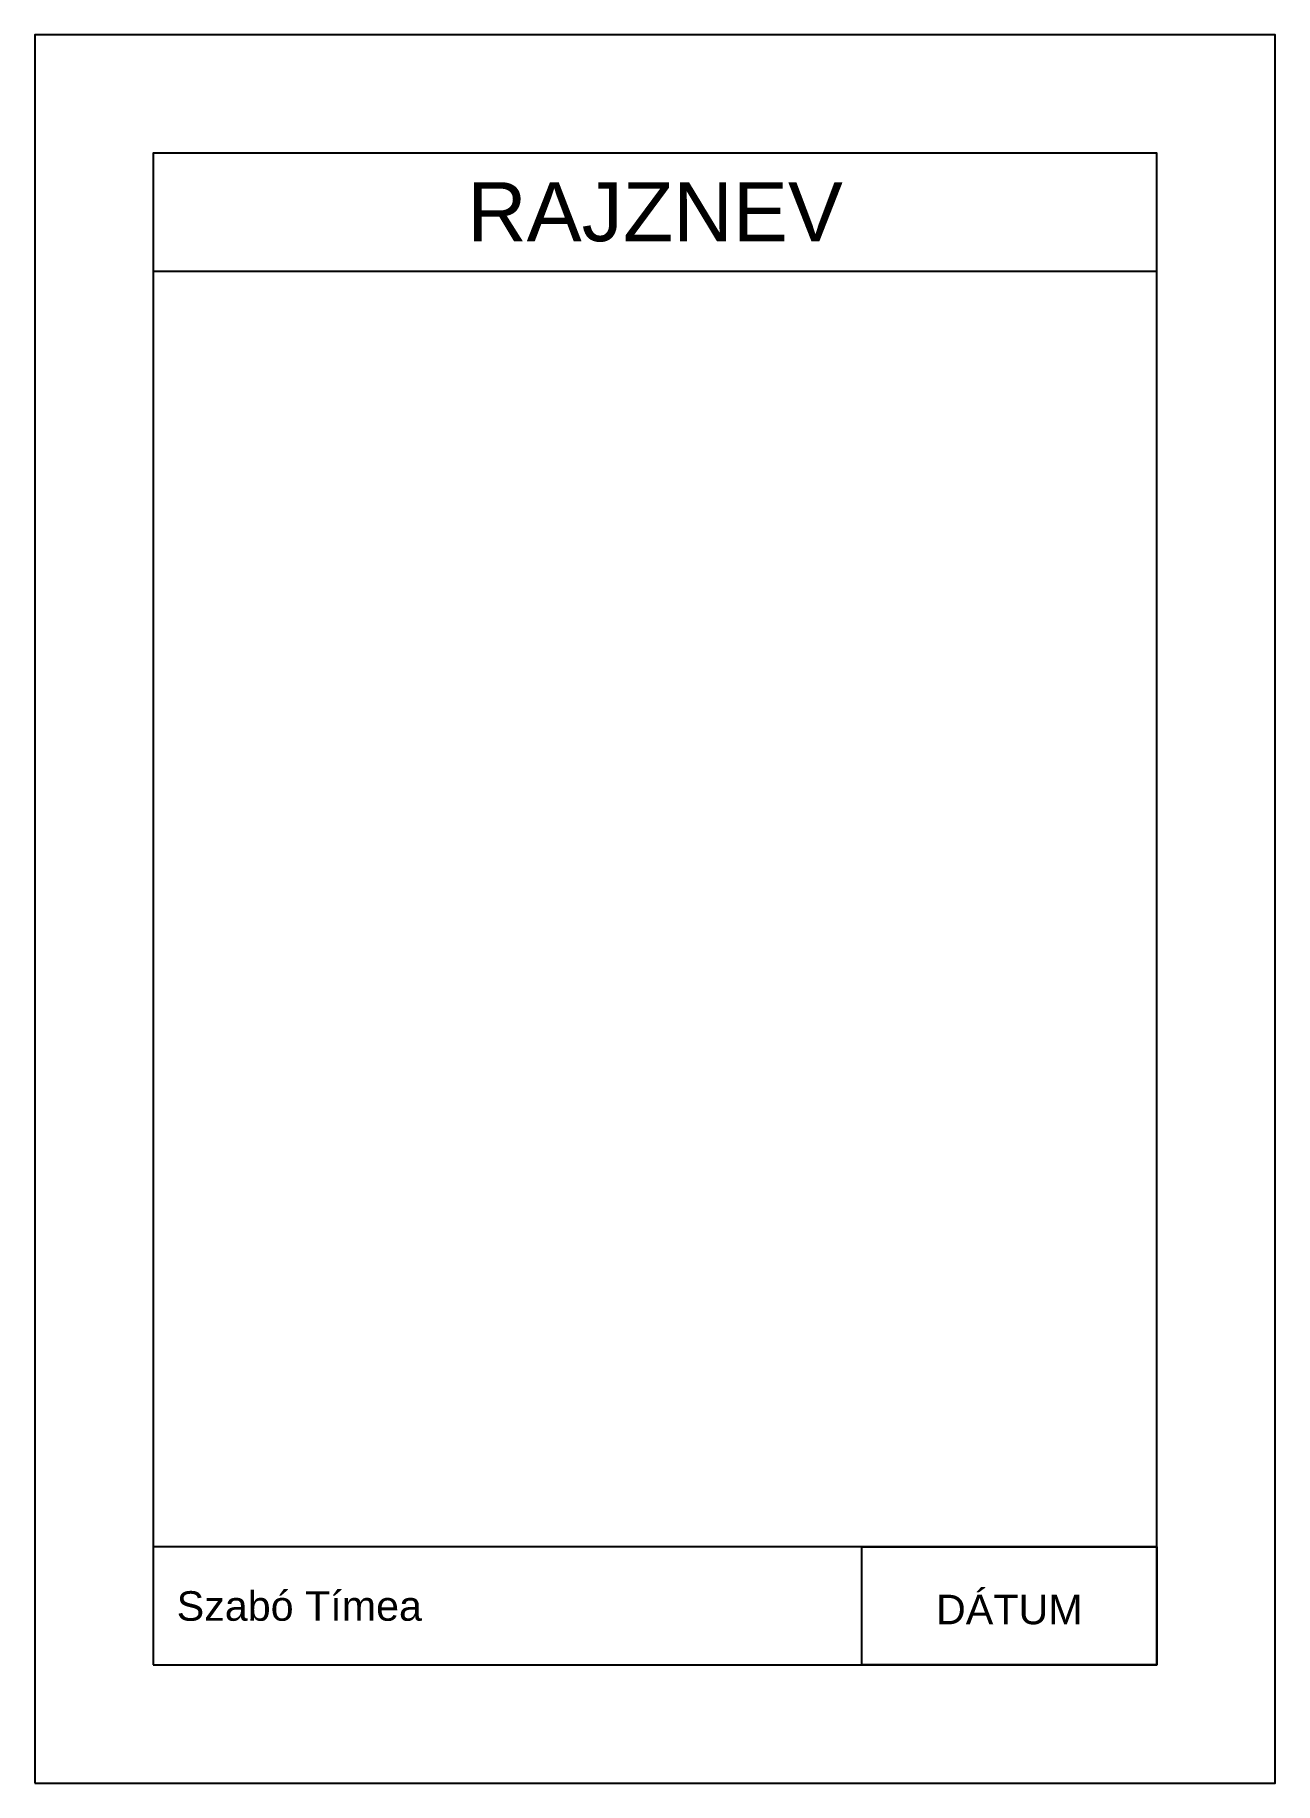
# Model space of a CAD drawing. Header units: millimetres. Extents: x 0 to 105, y 0 to 148.
import ezdxf
from ezdxf.enums import TextEntityAlignment as Align

# ---------------------------------------------------------------- set-up
doc = ezdxf.new("R2010")
doc.units = ezdxf.units.MM
doc.styles.get("Standard").update_dxf_attribs({"font": 'arial.ttf'})

msp = doc.modelspace()

# ---------------------------------------------------------------- linework, layer by layer
for points in [[(0, 0), (105, 0), (105, 148), (0, 148)], [(10, 10), (95, 10), (95, 138), (10, 138)], [(10, 128), (95, 128), (95, 138), (10, 138)], [(10, 10), (95, 10), (95, 20), (10, 20)], [(95, 10), (70, 10), (70, 20), (95, 20)]]:
    msp.add_lwpolyline(points, close=True)

# ---------------------------------------------------------------- texts
msp.add_text('Szabó Tímea', height=2.5).set_placement((12, 13.74))
for tag, text, height, p in [('RAJZNEV', 'Blokkok és attribútumok', 5, (52.5, 133)), ('DÁTUM', '2023. 03. 25.', 2.5, (82.5, 15))]:
    msp.add_attdef(tag, text=text, height=height).set_placement(p, align=Align.MIDDLE)

doc.saveas('drawing.dxf')
